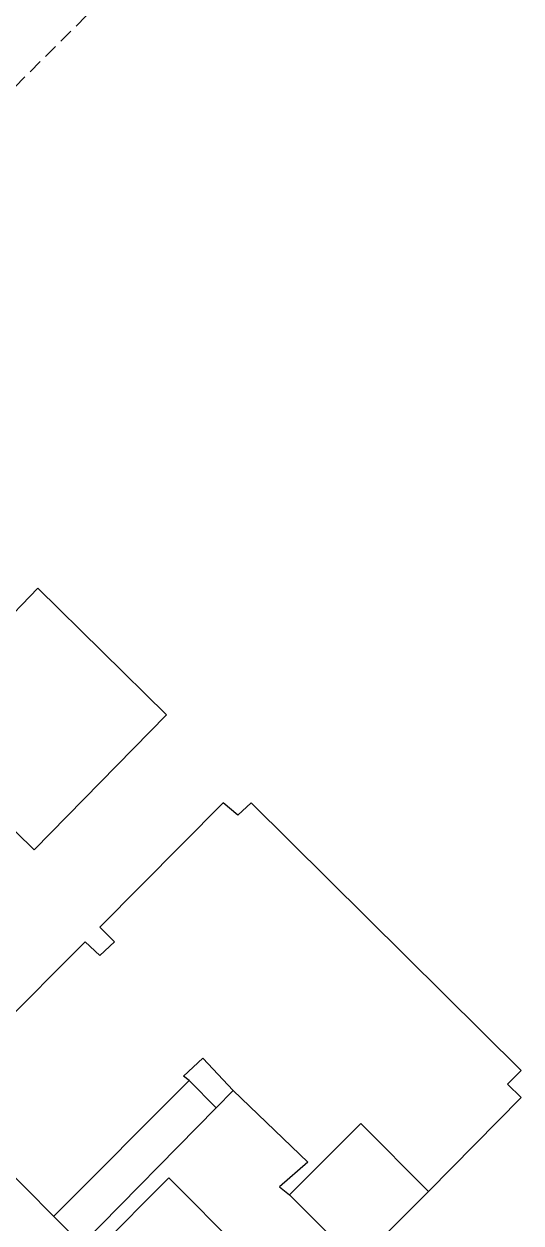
# Model space of a CAD drawing. Header units: inches. Extents: x 2320 to 12644, y -1199 to 8127.
# Drawn here: x 5873 to 6425, y 5929 to 7260 of the extents above; entities that cross this region are included whole.
import ezdxf

# ---------------------------------------------------------------- set-up
doc = ezdxf.new("R2010")
doc.units = ezdxf.units.IN
doc.header["$LTSCALE"] = 32
doc.header["$MEASUREMENT"] = 0
doc.linetypes.add('DASHED', pattern=[0.75, 0.5, -0.25])
doc.layers.add('Buildings', color=1, linetype='Continuous')
doc.layers.add('Pathways', color=30, linetype='DASHED', lineweight=30)

msp = doc.modelspace()

# ---------------------------------------------------------------- linework, layer by layer
at = {"layer": 'Buildings'}
for p, q in [((5741.6, 6481.7), (5888.3, 6633.4)), ((5888.3, 6633.4), (6031.3, 6493)), ((6031.3, 6493), (5884, 6343.1)), ((5884, 6343.1), (5741.6, 6481.7)), ((6094, 6395.2), (5957.3, 6257.3)), ((6110.3, 6381.4), (6094, 6395.2)), ((6125.3, 6395.2), (6110.3, 6381.4)), ((6425, 6098), (6125.3, 6395.2)), ((5957.3, 6257.3), (5973.6, 6241)), ((5941, 6241), (5795.5, 6095.5)), ((5957.3, 6225.9), (5941, 6241)), ((5973.6, 6241), (5957.3, 6225.9)), ((6050.1, 6091.8), (6071.4, 6111.8)), ((6071.4, 6111.8), (6105.4, 6075.7)), ((6409.9, 6083), (6425, 6098)), ((6056.3, 6086.8), (5905.9, 5936.3)), ((6056.3, 6086.8), (6050.1, 6091.8)), ((6086.4, 6056.7), (6056.3, 6086.8)), ((6425, 6068), (6409.9, 6083)), ((6105.4, 6075.7), (6086.4, 6056.7)), ((6105.4, 6075.7), (6188, 5996.5)), ((5937.2, 5904.9), (6086.4, 6056.7)), ((6322.2, 5963.9), (6425, 6068)), ((5794.3, 6047.9), (5937.2, 5904.9)), ((6167.9, 5960.1), (6246.9, 6039.1)), ((6246.9, 6039.1), (6322.2, 5963.9)), ((6188, 5996.5), (6156.6, 5968.9)), ((6033.8, 5978.9), (5948.5, 5893.7)), ((6149.1, 5863.6), (6033.8, 5978.9)), ((6156.6, 5968.9), (6167.9, 5960.1)), ((6322.2, 5963.9), (6243.2, 5884.9)), ((6243.2, 5884.9), (6167.9, 5960.1))]:
    msp.add_line(p, q, dxfattribs=at)
at = {"layer": 'Pathways'}
msp.add_lwpolyline([(4699.7, 5283), (4709.7, 6026.6), (5115.9, 6392.7), (5262.6, 6578.3), (5348.5, 6669.4), (5469.5, 6797.7), (5579.9, 6693.6), (5663.8, 6782.6), (5556, 6885.5), (6233.1, 7557.5), (6208.5, 7580.5), (6263.2, 7639), (5850.7, 8051.6)], dxfattribs=at)

doc.saveas('drawing.dxf')
